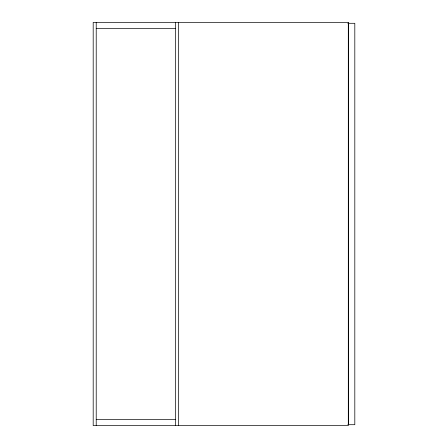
<?xml version="1.0" encoding="UTF-8"?>
<svg xmlns="http://www.w3.org/2000/svg" width="448" height="448" viewBox="0 0 448 448"><rect width="100%" height="100%" fill="white"/><g stroke="black" fill="none" stroke-linecap="round" stroke-linejoin="round"><path stroke-width="0.67" d="M347.838 23.296L354.81 23.296L354.81 424.704L347.838 424.704M96.214 28.448L175.448 28.448M96.214 419.552L175.448 419.552M348.494 23.296L348.494 424.704M178.472 22.4L178.472 425.6M175.448 22.4L175.448 425.6M96.214 22.4L96.214 425.6M348.298 22.4L93.19 22.4L93.19 425.6L348.298 425.6L348.298 22.4"/></g></svg>
